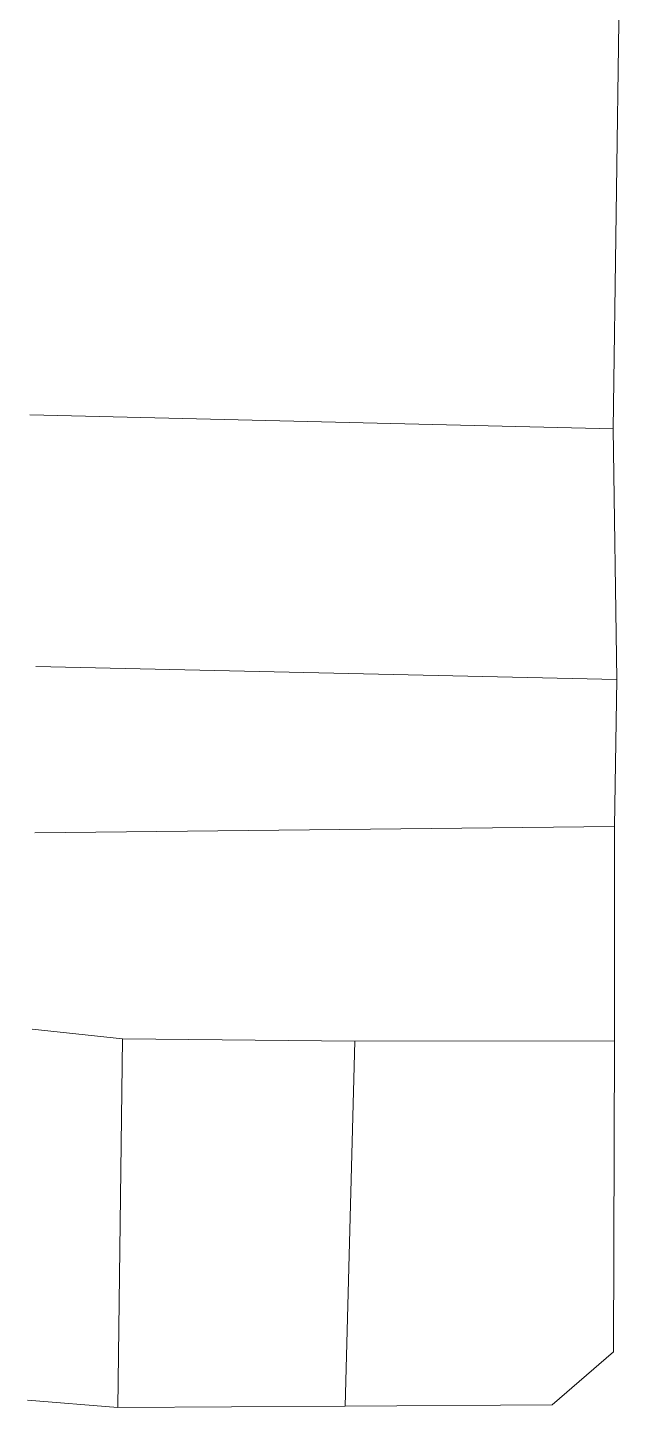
# Model space of a CAD drawing. Header units: millimetres. Extents: x 1956 to 626126, y 2654 to 1331070.
# Drawn here: x 625822.6 to 625847.7, y 1330434 to 1330492.3 of the extents above; entities that cross this region are included whole.
import ezdxf

# ---------------------------------------------------------------- set-up
doc = ezdxf.new("R2010")
doc.units = ezdxf.units.MM

msp = doc.modelspace()

# ---------------------------------------------------------------- linework, layer by layer
at = {"color": 1, "lineweight": 0}
for p, q in [((625847.708, 1330497.152), (625847.407, 1330475.324)), ((625847.708, 1330497.152), (625847.407, 1330475.324)), ((625847.407, 1330475.324), (625822.739, 1330475.919)), ((625847.407, 1330475.324), (625822.739, 1330475.919)), ((625847.407, 1330475.324), (625847.562, 1330464.741)), ((625847.407, 1330475.324), (625847.562, 1330464.741)), ((625847.562, 1330464.741), (625822.995, 1330465.285)), ((625847.562, 1330464.741), (625822.995, 1330465.285)), ((625847.562, 1330464.741), (625847.462, 1330458.533)), ((625847.562, 1330464.741), (625847.462, 1330458.533)), ((625847.462, 1330458.533), (625822.946, 1330458.263)), ((625847.462, 1330458.533), (625822.946, 1330458.263)), ((625847.462, 1330458.533), (625847.463, 1330449.477)), ((625847.462, 1330458.533), (625847.463, 1330449.477)), ((625826.66, 1330449.565), (625822.846, 1330449.97)), ((625826.66, 1330449.565), (625822.846, 1330449.97)), ((625826.46, 1330433.996), (625826.66, 1330449.565)), ((625826.46, 1330433.996), (625826.66, 1330449.565)), ((625826.66, 1330449.565), (625836.477, 1330449.47)), ((625826.66, 1330449.565), (625836.477, 1330449.47)), ((625836.477, 1330449.47), (625836.073, 1330434.053)), ((625836.477, 1330449.47), (625836.073, 1330434.053)), ((625847.463, 1330449.477), (625836.477, 1330449.47)), ((625847.463, 1330449.477), (625836.477, 1330449.47)), ((625847.463, 1330449.477), (625847.415, 1330436.349)), ((625847.463, 1330449.477), (625847.415, 1330436.349)), ((625847.415, 1330436.349), (625844.822, 1330434.109)), ((625847.415, 1330436.349), (625844.822, 1330434.109)), ((625826.46, 1330433.996), (625822.645, 1330434.298)), ((625826.46, 1330433.996), (625822.645, 1330434.298)), ((625836.073, 1330434.053), (625826.46, 1330433.996)), ((625836.073, 1330434.053), (625826.46, 1330433.996)), ((625844.822, 1330434.109), (625836.073, 1330434.053)), ((625844.822, 1330434.109), (625836.073, 1330434.053))]:
    msp.add_line(p, q, dxfattribs=at)

doc.saveas('drawing.dxf')
